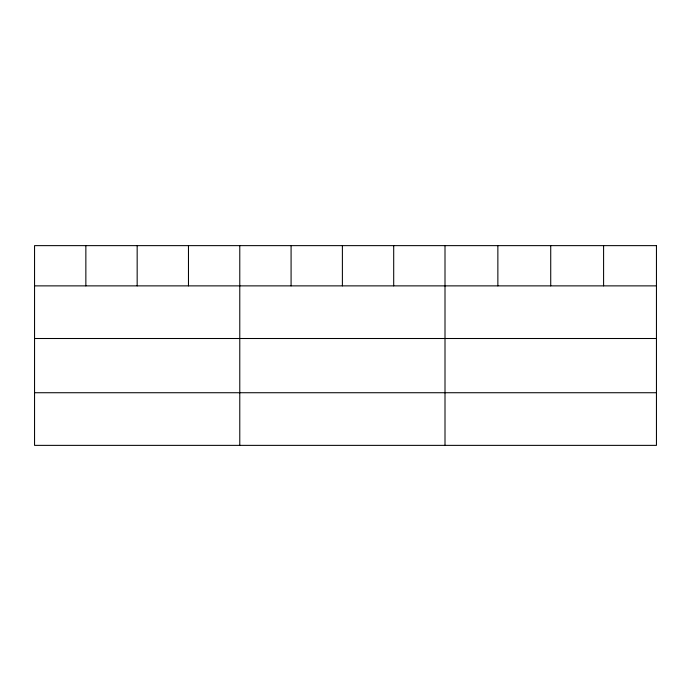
<?xml version="1.0" encoding="UTF-8"?>
<svg xmlns="http://www.w3.org/2000/svg" width="691" height="691" viewBox="0 0 691 691"><rect width="100%" height="100%" fill="white"/><g stroke="black" fill="none" stroke-linecap="round" stroke-linejoin="round"><path stroke-width="1.04" d="M34.55 285.875L656.45 285.875M34.55 338.504L656.45 338.504M34.55 392.73L656.45 392.73M603.588 245.633L603.588 285.875M550.727 245.633L550.727 285.875M497.865 245.633L497.865 285.875M445.004 245.633L445.004 445.367M393.697 245.633L393.697 285.875M342.39 245.633L342.39 285.875M291.084 245.633L291.084 285.875M239.777 245.633L239.777 445.367M188.47 245.633L188.47 285.875M137.163 245.633L137.163 285.875M85.857 245.633L85.857 285.875M656.45 245.633L34.55 245.633L34.55 445.367L656.45 445.367L656.45 245.633"/></g></svg>
